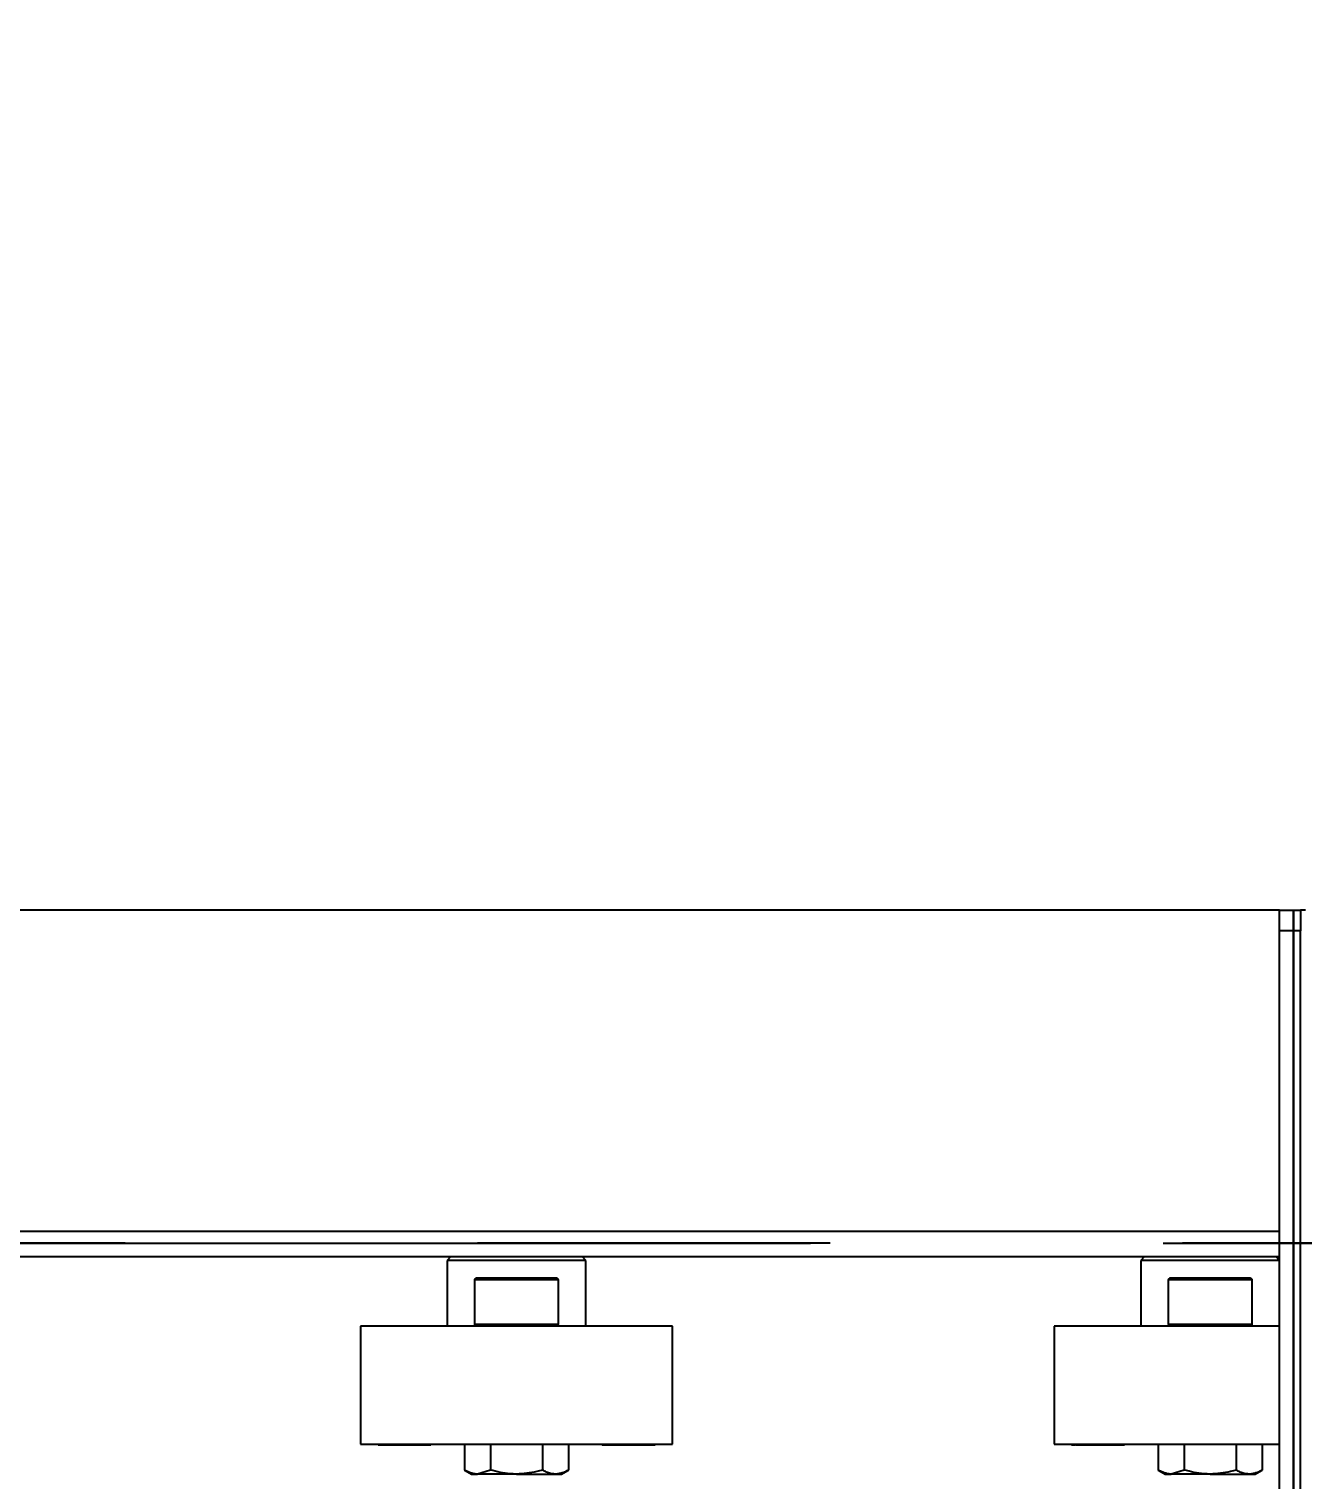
# Model space of a CAD drawing. Header units: millimetres. Extents: x 15 to 415, y 5 to 292.
# Drawn here: x 345.89 to 355.08, y 123.48 to 133.94 of the extents above; entities that cross this region are included whole.
import ezdxf

# ---------------------------------------------------------------- set-up
doc = ezdxf.new("R2010")
doc.units = ezdxf.units.MM
doc.linetypes.add('CENTERX2', pattern=[20.32, 12.7, -2.54, 2.54, -2.54])
doc.styles.add('SLDTEXTSTYLE0', font='TXT', dxfattribs={"width": 0.75})
doc.dimstyles.new('SLDDIMSTYLE3', dxfattribs={"dimtxt": 3.5, "dimasz": 3.302, "dimexe": 0, "dimexo": 0.0625, "dimgap": 0.875, "dimtad": 1, "dimlfac": 20, "dimrnd": 1e-09, "dimzin": 12, "dimdsep": 46, "dimtxsty": 'SLDTEXTSTYLE0', "dimsah": 1, "dimcen": 0.09, "dimadec": 0, "dimazin": 3, "dimtol": 1, "dimtp": 10, "dimtm": 10, "dimtfac": 1, "dimtmove": 0, "dimatfit": 0, "dimfxl": 0, "dimfrac": 2, "dimtolj": 1, "dimtzin": 0, "dimarcsym": 0})

# ---------------------------------------------------------------- blocks, each defined once
blk = doc.blocks.new('_D_4')
at = {"color": 7, "linetype": 'Continuous', "lineweight": 0}
for p, q in [((376.907, 127.589), (376.907, 133.939)), ((367.757, 127.589), (377.907, 127.589)), ((376.907, 93.439), (376.907, 127.589)), ((349.607, 93.439), (377.907, 93.439)), ((376.907, 93.439), (376.907, 87.089))]:
    blk.add_line(p, q, dxfattribs=at)
at = {"color": 7, "linetype": 'Continuous', "lineweight": 18}
for points in [[(376.907, 127.589), (377.415, 130.891), (376.399, 130.891)], [(376.907, 93.439), (376.399, 90.137), (377.415, 90.137)]]:
    blk.add_solid(points, dxfattribs=at)
at = {"color": 7, "linetype": 'Continuous', "lineweight": 18, "char_height": 3.5, "attachment_point": 1, "rotation": 90, "style": 'SLDTEXTSTYLE0'}
for s, insert in [('±10.00', (372.396, 111.193)), ('683.00', (372.396, 95.656))]:
    blk.add_mtext(s, dxfattribs=dict(at, insert=insert))

msp = doc.modelspace()

# ---------------------------------------------------------------- linework, layer by layer
at = {"color": 7, "linetype": 'Continuous', "lineweight": 25}
for p, q in [((354.90737, 127.58944), (318.90737, 127.58944)), ((354.90737, 127.58944), (355.05737, 127.58944)), ((354.90737, 127.43944), (354.90737, 127.58944)), ((355.05737, 127.58944), (355.05737, 127.43944)), ((355.0942, 127.58944), (355.05737, 127.58944)), ((355.05737, 127.43944), (354.90737, 127.43944)), ((354.90737, 118.23944), (354.90737, 127.43944)), ((355.05737, 118.23944), (355.05737, 127.43944)), ((354.90737, 125.08944), (318.90737, 125.08944)), ((348.93237, 125.08944), (348.90737, 125.06444)), ((349.90737, 125.06444), (349.88237, 125.08944)), ((353.93237, 125.08944), (353.90737, 125.06444)), ((354.90737, 125.06444), (354.88237, 125.08944)), ((348.90737, 125.06444), (348.90737, 124.58944)), ((349.40737, 125.06444), (348.90737, 125.06444)), ((349.90737, 125.06444), (349.40737, 125.06444)), ((349.90737, 124.58944), (349.90737, 125.06444)), ((353.90737, 125.06444), (353.90737, 124.58944)), ((354.40737, 125.06444), (353.90737, 125.06444)), ((354.90737, 125.06444), (354.40737, 125.06444)), ((349.10737, 124.60444), (349.10737, 124.92444)), ((349.70737, 124.92444), (349.10737, 124.92444)), ((349.12848, 124.93944), (349.68625, 124.93944)), ((349.70737, 124.92444), (349.70737, 124.60444)), ((354.10737, 124.60444), (354.10737, 124.92444)), ((354.70737, 124.92444), (354.10737, 124.92444)), ((354.12848, 124.93944), (354.68625, 124.93944)), ((354.70737, 124.92444), (354.70737, 124.60444)), ((348.28237, 124.58944), (348.28237, 123.73944)), ((349.6002, 124.58944), (348.28237, 124.58944)), ((349.10737, 124.60444), (349.70737, 124.60444)), ((350.53237, 124.58944), (349.6002, 124.58944)), ((350.53237, 123.73944), (350.53237, 124.58944)), ((353.28237, 124.58944), (353.28237, 123.73944)), ((354.6002, 124.58944), (353.28237, 124.58944)), ((354.10737, 124.60444), (354.70737, 124.60444)), ((354.90737, 124.58944), (354.6002, 124.58944)), ((348.28237, 123.73944), (349.6002, 123.73944)), ((348.40758, 123.73944), (348.40758, 123.73444)), ((348.40801, 123.73444), (348.40801, 123.73944)), ((348.40801, 123.73444), (348.40889, 123.73444)), ((348.40918, 123.73944), (348.40918, 123.73444)), ((348.4107, 123.73444), (348.4107, 123.73944)), ((348.41099, 123.73444), (348.42051, 123.73444)), ((348.41693, 123.73444), (348.43462, 123.73444)), ((348.44106, 123.73444), (348.442, 123.73444)), ((348.442, 123.73444), (348.442, 123.73944)), ((348.442, 123.73444), (348.45236, 123.73444)), ((348.45236, 123.73444), (348.45236, 123.73944)), ((348.45236, 123.73444), (348.47266, 123.73444)), ((348.47266, 123.73444), (348.47266, 123.73944)), ((348.47266, 123.73444), (348.48851, 123.73444)), ((348.48857, 123.73444), (348.48857, 123.73944)), ((348.48857, 123.73444), (348.48974, 123.73444)), ((348.48974, 123.73944), (348.48974, 123.73444)), ((348.48974, 123.73444), (348.49985, 123.73444)), ((348.49985, 123.73444), (348.49985, 123.73944)), ((348.51868, 123.73444), (348.51868, 123.73944)), ((348.51868, 123.73444), (348.52386, 123.73444)), ((348.52386, 123.73444), (348.52386, 123.73944)), ((348.52386, 123.73444), (348.53686, 123.73444)), ((348.53891, 123.73444), (348.53891, 123.73944)), ((348.53891, 123.73444), (348.54579, 123.73444)), ((348.54579, 123.73444), (348.54579, 123.73944)), ((348.54579, 123.73444), (348.54771, 123.73444)), ((348.55975, 123.73444), (348.55975, 123.73944)), ((348.55975, 123.73444), (348.56661, 123.73444)), ((348.56661, 123.73444), (348.56661, 123.73944)), ((348.58043, 123.73444), (348.58043, 123.73944)), ((348.58043, 123.73444), (348.58302, 123.73444)), ((348.58343, 123.73444), (348.58343, 123.73944)), ((348.58343, 123.73444), (348.60729, 123.73444)), ((348.60729, 123.73444), (348.60729, 123.73944)), ((348.60936, 123.73944), (348.60936, 123.73444)), ((348.62928, 123.73444), (348.62928, 123.73944)), ((348.63209, 123.73444), (348.63209, 123.73944)), ((348.63209, 123.73444), (348.63473, 123.73444)), ((348.64054, 123.73444), (348.64054, 123.73944)), ((348.64054, 123.73444), (348.65669, 123.73444)), ((348.65669, 123.73444), (348.65669, 123.73944)), ((348.67848, 123.73444), (348.67848, 123.73944)), ((348.68132, 123.73444), (348.68132, 123.73944)), ((348.68132, 123.73444), (348.68276, 123.73444)), ((348.68276, 123.73444), (348.68276, 123.73944)), ((348.68276, 123.73444), (348.69587, 123.73444)), ((348.69587, 123.73444), (348.69587, 123.73944)), ((348.69587, 123.73444), (348.71271, 123.73444)), ((348.71271, 123.73444), (348.71271, 123.73944)), ((348.71271, 123.73444), (348.72573, 123.73444)), ((348.72573, 123.73444), (348.72573, 123.73944)), ((348.72573, 123.73444), (348.78292, 123.73444)), ((348.78292, 123.73444), (348.78292, 123.73944)), ((348.78533, 123.73444), (348.78533, 123.73944)), ((349.03209, 123.73944), (349.03209, 123.55347)), ((349.21973, 123.73944), (349.21973, 123.55347)), ((349.595, 123.73944), (349.595, 123.55347)), ((349.6002, 123.73944), (350.53237, 123.73944)), ((349.78264, 123.73944), (349.78264, 123.55347)), ((350.02761, 123.73444), (350.02761, 123.73944)), ((350.03, 123.73444), (350.03, 123.73944)), ((350.03, 123.73444), (350.06065, 123.73444)), ((350.06065, 123.73944), (350.06065, 123.73444)), ((350.06065, 123.73444), (350.07382, 123.73444)), ((350.07382, 123.73444), (350.07382, 123.73944)), ((350.08413, 123.73444), (350.08413, 123.73944)), ((350.08992, 123.73444), (350.08992, 123.73944)), ((350.08992, 123.73444), (350.10156, 123.73444)), ((350.10156, 123.73444), (350.10156, 123.73944)), ((350.10156, 123.73444), (350.11635, 123.73444)), ((350.11635, 123.73444), (350.11635, 123.73944)), ((350.11635, 123.73444), (350.128, 123.73444)), ((350.128, 123.73944), (350.128, 123.73444)), ((350.128, 123.73444), (350.14168, 123.73444)), ((350.14587, 123.73444), (350.14587, 123.73944)), ((350.14587, 123.73444), (350.16031, 123.73444)), ((350.16031, 123.73444), (350.16031, 123.73944)), ((350.17571, 123.73444), (350.17571, 123.73944)), ((350.17571, 123.73444), (350.18465, 123.73444)), ((350.18465, 123.73444), (350.18465, 123.73944)), ((350.18465, 123.73444), (350.19327, 123.73444)), ((350.19327, 123.73444), (350.19327, 123.73944)), ((350.19327, 123.73444), (350.20222, 123.73444)), ((350.20222, 123.73444), (350.20222, 123.73944)), ((350.20222, 123.73444), (350.21086, 123.73444)), ((350.21086, 123.73444), (350.21086, 123.73944)), ((350.21086, 123.73444), (350.21978, 123.73444)), ((350.21978, 123.73444), (350.21978, 123.73944)), ((350.21978, 123.73444), (350.22927, 123.73444)), ((350.22927, 123.73444), (350.22927, 123.73944)), ((350.22927, 123.73444), (350.23689, 123.73444)), ((350.23689, 123.73444), (350.23689, 123.73944)), ((350.23689, 123.73444), (350.24032, 123.73444)), ((350.24032, 123.73444), (350.24032, 123.73944)), ((350.24032, 123.73444), (350.24628, 123.73444)), ((350.25788, 123.73444), (350.26282, 123.73444)), ((350.26174, 123.73444), (350.26174, 123.73944)), ((350.28058, 123.73444), (350.28658, 123.73444)), ((350.28898, 123.73944), (350.28898, 123.73444)), ((350.28908, 123.73444), (350.28908, 123.73944)), ((350.28908, 123.73444), (350.32815, 123.73444)), ((350.32815, 123.73444), (350.32815, 123.73944)), ((350.33893, 123.73944), (350.33893, 123.73444)), ((350.33893, 123.73444), (350.36562, 123.73444)), ((350.36562, 123.73444), (350.36562, 123.73944)), ((350.36687, 123.73444), (350.37695, 123.73444)), ((350.37695, 123.73444), (350.37695, 123.73944)), ((350.37695, 123.73444), (350.38741, 123.73444)), ((350.38741, 123.73444), (350.38741, 123.73944)), ((350.39057, 123.73444), (350.39502, 123.73444)), ((350.39502, 123.73944), (350.39502, 123.73444)), ((350.3978, 123.73444), (350.3978, 123.73944)), ((350.39803, 123.73444), (350.4, 123.73444)), ((350.4, 123.73944), (350.4, 123.73444)), ((350.4021, 123.73444), (350.4021, 123.73944)), ((350.40302, 123.73444), (350.40716, 123.73444)), ((350.40716, 123.73944), (350.40716, 123.73444)), ((353.28237, 123.73944), (354.6002, 123.73944)), ((353.40758, 123.73944), (353.40758, 123.73444)), ((353.40801, 123.73444), (353.40801, 123.73944)), ((353.40801, 123.73444), (353.40889, 123.73444)), ((353.40918, 123.73944), (353.40918, 123.73444)), ((353.4107, 123.73444), (353.4107, 123.73944)), ((353.41095, 123.73444), (353.42051, 123.73444)), ((353.41693, 123.73444), (353.43462, 123.73444)), ((353.44106, 123.73444), (353.442, 123.73444)), ((353.442, 123.73444), (353.442, 123.73944)), ((353.442, 123.73444), (353.45236, 123.73444)), ((353.45236, 123.73444), (353.45236, 123.73944)), ((353.45236, 123.73444), (353.47266, 123.73444)), ((353.47266, 123.73444), (353.47266, 123.73944)), ((353.47266, 123.73444), (353.48851, 123.73444)), ((353.48857, 123.73444), (353.48857, 123.73944)), ((353.48857, 123.73444), (353.48974, 123.73444)), ((353.48974, 123.73944), (353.48974, 123.73444)), ((353.48974, 123.73444), (353.49985, 123.73444)), ((353.49985, 123.73444), (353.49985, 123.73944)), ((353.51868, 123.73444), (353.51868, 123.73944)), ((353.51868, 123.73444), (353.52386, 123.73444)), ((353.52386, 123.73444), (353.52386, 123.73944)), ((353.52386, 123.73444), (353.53686, 123.73444)), ((353.53891, 123.73444), (353.53891, 123.73944)), ((353.53891, 123.73444), (353.54579, 123.73444)), ((353.54579, 123.73444), (353.54579, 123.73944)), ((353.54579, 123.73444), (353.54771, 123.73444)), ((353.55975, 123.73444), (353.55975, 123.73944)), ((353.55975, 123.73444), (353.56661, 123.73444)), ((353.56661, 123.73444), (353.56661, 123.73944)), ((353.58043, 123.73444), (353.58043, 123.73944)), ((353.58043, 123.73444), (353.58302, 123.73444)), ((353.58343, 123.73444), (353.58343, 123.73944)), ((353.58343, 123.73444), (353.60729, 123.73444)), ((353.60729, 123.73444), (353.60729, 123.73944)), ((353.60936, 123.73944), (353.60936, 123.73444)), ((353.62928, 123.73444), (353.62928, 123.73944)), ((353.63209, 123.73444), (353.63209, 123.73944)), ((353.63209, 123.73444), (353.63473, 123.73444)), ((353.64054, 123.73444), (353.64054, 123.73944)), ((353.64054, 123.73444), (353.65669, 123.73444)), ((353.65669, 123.73444), (353.65669, 123.73944)), ((353.67848, 123.73444), (353.67848, 123.73944)), ((353.68132, 123.73444), (353.68132, 123.73944)), ((353.68132, 123.73444), (353.68276, 123.73444)), ((353.68276, 123.73444), (353.68276, 123.73944)), ((353.68276, 123.73444), (353.69587, 123.73444)), ((353.69587, 123.73444), (353.69587, 123.73944)), ((353.69587, 123.73444), (353.71271, 123.73444)), ((353.71271, 123.73444), (353.71271, 123.73944)), ((353.71271, 123.73444), (353.72573, 123.73444)), ((353.72573, 123.73444), (353.72573, 123.73944)), ((353.72573, 123.73444), (353.78292, 123.73444)), ((353.78292, 123.73444), (353.78292, 123.73944)), ((353.78533, 123.73444), (353.78533, 123.73944)), ((354.03209, 123.73944), (354.03209, 123.55347)), ((354.21973, 123.73944), (354.21973, 123.55347)), ((354.595, 123.73944), (354.595, 123.55347)), ((354.6002, 123.73944), (354.90737, 123.73944)), ((354.78264, 123.73944), (354.78264, 123.55347)), ((349.03209, 123.55347), (349.08237, 123.52444)), ((349.08237, 123.52444), (349.12591, 123.52444)), ((349.21973, 123.55347), (349.12591, 123.52444)), ((349.40737, 123.52444), (349.12591, 123.52444)), ((349.40737, 123.52444), (349.68882, 123.52444)), ((349.68882, 123.52444), (349.73237, 123.52444)), ((349.73237, 123.52444), (349.78264, 123.55347)), ((354.03209, 123.55347), (354.08237, 123.52444)), ((354.08237, 123.52444), (354.12591, 123.52444)), ((354.21973, 123.55347), (354.12591, 123.52444)), ((354.40737, 123.52444), (354.12591, 123.52444)), ((354.40737, 123.52444), (354.68882, 123.52444)), ((354.68882, 123.52444), (354.73237, 123.52444)), ((354.73237, 123.52444), (354.78264, 123.55347))]:
    msp.add_line(p, q, dxfattribs=at)
at = {"color": 7, "linetype": 'CENTERX2'}
for p, q in [((355.00637, 118.08944), (355.00637, 127.58944)), ((355.00637, 127.58944), (355.00637, 118.08944)), ((366.90737, 125.18844), (216.90737, 125.18844)), ((216.90737, 125.18844), (366.90737, 125.18844))]:
    msp.add_line(p, q, dxfattribs=at)
at = {"color": 8, "linetype": 'Continuous', "lineweight": 25}
msp.add_line((318.90737, 125.27627), (354.90737, 125.27627), dxfattribs=at)
at = {"color": 7, "linetype": 'Continuous', "lineweight": 25}
for points, knots in [([(349.10737, 124.92444), (349.10749, 124.92566), (349.10772, 124.92809), (349.10966, 124.93174), (349.11251, 124.93466), (349.11605, 124.93684), (349.11979, 124.93831), (349.12396, 124.93927), (349.12697, 124.93938), (349.12848, 124.93944)], [0, 0, 0, 0, 0.11116437, 0.22155782, 0.39117964, 0.52732907, 0.66706995, 0.83215896, 1, 1, 1, 1]), ([(349.68625, 124.93944), (349.68832, 124.93933), (349.69254, 124.93911), (349.69812, 124.93725), (349.70209, 124.93473), (349.70451, 124.93227), (349.70611, 124.92991), (349.70718, 124.92721), (349.70731, 124.92526), (349.70737, 124.92444)], [0, 0, 0, 0, 0.229450284, 0.466684963, 0.643088592, 0.731025051, 0.821782574, 0.924949013, 1, 1, 1, 1]), ([(354.10737, 124.92444), (354.10749, 124.92566), (354.10772, 124.92809), (354.10966, 124.93174), (354.11251, 124.93466), (354.11605, 124.93684), (354.11979, 124.93831), (354.12396, 124.93927), (354.12697, 124.93938), (354.12848, 124.93944)], [0, 0, 0, 0, 0.11116437, 0.22155782, 0.39117964, 0.52732907, 0.66706995, 0.83215896, 1, 1, 1, 1]), ([(354.68625, 124.93944), (354.68832, 124.93933), (354.69254, 124.93911), (354.69812, 124.93725), (354.70209, 124.93473), (354.70451, 124.93227), (354.70611, 124.92991), (354.70718, 124.92721), (354.70731, 124.92526), (354.70737, 124.92444)], [0, 0, 0, 0, 0.229450284, 0.466684963, 0.643088592, 0.731025051, 0.821782574, 0.924949013, 1, 1, 1, 1]), ([(349.12848, 124.58944), (349.12641, 124.58956), (349.1222, 124.58978), (349.11662, 124.59164), (349.11264, 124.59416), (349.11022, 124.59662), (349.10862, 124.59898), (349.10755, 124.60168), (349.10742, 124.60362), (349.10737, 124.60444)], [0, 0, 0, 0, 0.22945028, 0.46668496, 0.64308859, 0.73102505, 0.82178257, 0.92494901, 1, 1, 1, 1]), ([(349.70737, 124.60444), (349.70725, 124.60323), (349.70701, 124.6008), (349.70508, 124.59714), (349.70222, 124.59423), (349.69868, 124.59205), (349.69494, 124.59058), (349.69077, 124.58962), (349.68776, 124.5895), (349.68625, 124.58944)], [0, 0, 0, 0, 0.111164368, 0.221557819, 0.391179643, 0.527329074, 0.667069947, 0.83215896, 1, 1, 1, 1]), ([(354.12848, 124.58944), (354.12641, 124.58956), (354.1222, 124.58978), (354.11662, 124.59164), (354.11264, 124.59416), (354.11022, 124.59662), (354.10862, 124.59898), (354.10755, 124.60168), (354.10742, 124.60362), (354.10737, 124.60444)], [0, 0, 0, 0, 0.22945028, 0.46668496, 0.64308859, 0.73102505, 0.82178257, 0.92494901, 1, 1, 1, 1]), ([(354.70737, 124.60444), (354.70725, 124.60323), (354.70701, 124.6008), (354.70508, 124.59714), (354.70222, 124.59423), (354.69868, 124.59205), (354.69494, 124.59058), (354.69077, 124.58962), (354.68776, 124.5895), (354.68625, 124.58944)], [0, 0, 0, 0, 0.111164368, 0.221557819, 0.391179643, 0.527329074, 0.667069947, 0.83215896, 1, 1, 1, 1]), ([(348.40758, 123.73444), (348.40762, 123.73444), (348.4077, 123.73444), (348.40782, 123.73444), (348.40794, 123.73444), (348.40801, 123.73444)], [0, 0, 0, 0, 0.25049932, 0.50093268, 1, 1, 1, 1]), ([(348.4107, 123.73444), (348.41403, 123.73444), (348.42068, 123.73444), (348.42943, 123.73444), (348.43486, 123.73444), (348.43697, 123.73444)], [0, 0, 0, 0, 0.37999062, 0.75962697, 1, 1, 1, 1]), ([(348.44037, 123.73444), (348.44034, 123.73444), (348.44028, 123.73444), (348.44052, 123.73444), (348.44077, 123.73444), (348.44111, 123.73444), (348.44153, 123.73444), (348.44184, 123.73444), (348.442, 123.73444)], [0, 0, 0, 0, 0.27327484, 0.42109323, 0.56521825, 0.70965688, 0.85477745, 1, 1, 1, 1]), ([(348.48881, 123.73444), (348.48872, 123.73444), (348.48855, 123.73444), (348.48847, 123.73444), (348.48851, 123.73444), (348.48872, 123.73444), (348.48908, 123.73444), (348.48949, 123.73444), (348.48974, 123.73444)], [0, 0, 0, 0, 0.152197334, 0.305380708, 0.459976358, 0.618868193, 0.778979022, 1, 1, 1, 1]), ([(348.49985, 123.73444), (348.50085, 123.73444), (348.50278, 123.73444), (348.50797, 123.73444), (348.51191, 123.73444), (348.51398, 123.73444), (348.51416, 123.73444)], [0, 0, 0, 0, 0.34442477, 0.66995648, 0.97202136, 1, 1, 1, 1]), ([(348.51635, 123.73444), (348.51634, 123.73444), (348.51625, 123.73444), (348.51629, 123.73444), (348.51647, 123.73444), (348.51677, 123.73444), (348.51726, 123.73444), (348.51791, 123.73444), (348.51843, 123.73444), (348.51868, 123.73444)], [0, 0, 0, 0, 0.01653062, 0.21682148, 0.31828921, 0.48616051, 0.65522941, 0.82729332, 1, 1, 1, 1]), ([(348.53675, 123.73444), (348.5368, 123.73444), (348.5369, 123.73444), (348.53827, 123.73444), (348.53891, 123.73444)], [0, 0, 0, 0, 0.52656025, 1, 1, 1, 1]), ([(348.54579, 123.73444), (348.54665, 123.73444), (348.54839, 123.73444), (348.55166, 123.73444), (348.55435, 123.73444), (348.55546, 123.73444)], [0, 0, 0, 0, 0.36861676, 0.73972635, 1, 1, 1, 1]), ([(348.55692, 123.73444), (348.55692, 123.73444), (348.5569, 123.73444), (348.55835, 123.73444), (348.55957, 123.73444), (348.55975, 123.73444)], [0, 0, 0, 0, 0.15876781, 0.87607023, 1, 1, 1, 1]), ([(348.56661, 123.73444), (348.56805, 123.73444), (348.5705, 123.73444), (348.57579, 123.73444), (348.57899, 123.73444), (348.58043, 123.73444)], [0, 0, 0, 0, 0.439591886, 0.74804775, 1, 1, 1, 1]), ([(348.60729, 123.73444), (348.60745, 123.73444), (348.60776, 123.73444), (348.60842, 123.73444), (348.60898, 123.73444), (348.60936, 123.73444)], [0, 0, 0, 0, 0.25034864, 0.5007655, 1, 1, 1, 1]), ([(348.60936, 123.73444), (348.61103, 123.73444), (348.61384, 123.73444), (348.61913, 123.73444), (348.6243, 123.73444), (348.62754, 123.73444), (348.62928, 123.73444)], [0, 0, 0, 0, 0.31857247, 0.53405374, 0.75020241, 1, 1, 1, 1]), ([(348.62928, 123.73444), (348.62953, 123.73444), (348.63003, 123.73444), (348.63094, 123.73444), (348.63163, 123.73444), (348.63209, 123.73444)], [0, 0, 0, 0, 0.25082463, 0.50196507, 1, 1, 1, 1]), ([(348.636, 123.73444), (348.63606, 123.73444), (348.6362, 123.73444), (348.6382, 123.73444), (348.63995, 123.73444), (348.64054, 123.73444)], [0, 0, 0, 0, 0.29169999, 0.76254839, 1, 1, 1, 1]), ([(348.65669, 123.73444), (348.65831, 123.73444), (348.66101, 123.73444), (348.6662, 123.73444), (348.67138, 123.73444), (348.67552, 123.73444), (348.67784, 123.73444), (348.67848, 123.73444)], [0, 0, 0, 0, 0.29156218, 0.48449602, 0.67811868, 0.91155997, 1, 1, 1, 1]), ([(348.67848, 123.73444), (348.67872, 123.73444), (348.67921, 123.73444), (348.68017, 123.73444), (348.68086, 123.73444), (348.68132, 123.73444)], [0, 0, 0, 0, 0.25018906, 0.50040982, 1, 1, 1, 1]), ([(348.78292, 123.73444), (348.78313, 123.73444), (348.78357, 123.73444), (348.7844, 123.73444), (348.78496, 123.73444), (348.78533, 123.73444)], [0, 0, 0, 0, 0.25036926, 0.50078188, 1, 1, 1, 1]), ([(348.78533, 123.73444), (348.78714, 123.73444), (348.78952, 123.73444), (348.78962, 123.73444), (348.78964, 123.73444)], [0, 0, 0, 0, 0.75607246, 1, 1, 1, 1]), ([(350.02509, 123.73444), (350.02501, 123.73444), (350.02473, 123.73444), (350.02586, 123.73444), (350.02714, 123.73444), (350.02761, 123.73444)], [0, 0, 0, 0, 0.21314141, 0.71661351, 1, 1, 1, 1]), ([(350.02761, 123.73444), (350.02779, 123.73444), (350.02814, 123.73444), (350.02891, 123.73444), (350.02956, 123.73444), (350.03, 123.73444)], [0, 0, 0, 0, 0.25045902, 0.50101274, 1, 1, 1, 1]), ([(350.0748, 123.73444), (350.075, 123.73444), (350.07667, 123.73444), (350.08, 123.73444), (350.08288, 123.73444), (350.08413, 123.73444)], [0, 0, 0, 0, 0.07067621, 0.59539733, 1, 1, 1, 1]), ([(350.08413, 123.73444), (350.08554, 123.73444), (350.08737, 123.73444), (350.08889, 123.73444), (350.08923, 123.73444)], [0, 0, 0, 0, 0.77627831, 1, 1, 1, 1]), ([(350.14289, 123.73444), (350.14293, 123.73444), (350.143, 123.73444), (350.14487, 123.73444), (350.14587, 123.73444)], [0, 0, 0, 0, 0.466699885, 1, 1, 1, 1]), ([(350.16031, 123.73444), (350.16244, 123.73444), (350.16558, 123.73444), (350.17176, 123.73444), (350.17686, 123.73444), (350.18006, 123.73444), (350.18175, 123.73444)], [0, 0, 0, 0, 0.40461672, 0.59534225, 0.78652504, 1, 1, 1, 1]), ([(350.24792, 123.73444), (350.24817, 123.73444), (350.24885, 123.73444), (350.25237, 123.73444), (350.25715, 123.73444), (350.26059, 123.73444), (350.26174, 123.73444)], [0, 0, 0, 0, 0.180443629, 0.499693604, 0.833220718, 1, 1, 1, 1]), ([(350.26174, 123.73444), (350.26246, 123.73444), (350.26389, 123.73444), (350.26612, 123.73444), (350.26842, 123.73444), (350.27059, 123.73444), (350.27259, 123.73444), (350.27442, 123.73444), (350.27622, 123.73444), (350.27796, 123.73444), (350.27962, 123.73444), (350.2812, 123.73444), (350.28271, 123.73444), (350.28408, 123.73444), (350.28533, 123.73444), (350.28643, 123.73444), (350.28739, 123.73444), (350.28826, 123.73444), (350.28873, 123.73444), (350.28898, 123.73444)], [0, 0, 0, 0, 0.06628878, 0.13299179, 0.20156237, 0.27110744, 0.32584751, 0.38101955, 0.43752861, 0.49442981, 0.54915481, 0.60422618, 0.6605867, 0.71743599, 0.77093777, 0.82491453, 0.88036704, 0.93627695, 1, 1, 1, 1]), ([(350.27098, 123.73444), (350.27096, 123.73444), (350.27089, 123.73444), (350.27096, 123.73444), (350.27108, 123.73444), (350.27136, 123.73444), (350.2717, 123.73444), (350.27202, 123.73444), (350.27213, 123.73444)], [0, 0, 0, 0, 0.09795091, 0.2787516, 0.46031045, 0.59478195, 0.86465331, 1, 1, 1, 1]), ([(350.32815, 123.73444), (350.32845, 123.73444), (350.32904, 123.73444), (350.32996, 123.73444), (350.33091, 123.73444), (350.33181, 123.73444), (350.33265, 123.73444), (350.33343, 123.73444), (350.3342, 123.73444), (350.33492, 123.73444), (350.33559, 123.73444), (350.33621, 123.73444), (350.33679, 123.73444), (350.33731, 123.73444), (350.33776, 123.73444), (350.33815, 123.73444), (350.33848, 123.73444), (350.33873, 123.73444), (350.33887, 123.73444), (350.33893, 123.73444)], [0, 0, 0, 0, 0.06907481, 0.13836498, 0.2094942, 0.28183557, 0.34134062, 0.40136976, 0.46289835, 0.52490516, 0.58072871, 0.63695146, 0.69455548, 0.75269614, 0.80456157, 0.85688766, 0.91058525, 0.96461916, 1, 1, 1, 1]), ([(350.38881, 123.73444), (350.38922, 123.73444), (350.39122, 123.73444), (350.39321, 123.73444), (350.39479, 123.73444)], [0, 0, 0, 0, 0.20878597, 1, 1, 1, 1]), ([(350.3978, 123.73444), (350.39757, 123.73444), (350.3971, 123.73444), (350.3964, 123.73444), (350.39571, 123.73444), (350.39525, 123.73444), (350.39502, 123.73444)], [0, 0, 0, 0, 0.250698403, 0.501285384, 0.750642703, 1, 1, 1, 1]), ([(350.4, 123.73444), (350.40018, 123.73444), (350.40053, 123.73444), (350.40121, 123.73444), (350.40174, 123.73444), (350.4021, 123.73444)], [0, 0, 0, 0, 0.25063043, 0.50121468, 1, 1, 1, 1]), ([(353.40758, 123.73444), (353.40762, 123.73444), (353.4077, 123.73444), (353.40782, 123.73444), (353.40794, 123.73444), (353.40801, 123.73444)], [0, 0, 0, 0, 0.25049932, 0.50093268, 1, 1, 1, 1]), ([(353.4107, 123.73444), (353.41403, 123.73444), (353.42068, 123.73444), (353.42943, 123.73444), (353.43486, 123.73444), (353.43697, 123.73444)], [0, 0, 0, 0, 0.37999062, 0.75962697, 1, 1, 1, 1]), ([(353.44037, 123.73444), (353.44034, 123.73444), (353.44028, 123.73444), (353.44052, 123.73444), (353.44077, 123.73444), (353.44111, 123.73444), (353.44153, 123.73444), (353.44184, 123.73444), (353.442, 123.73444)], [0, 0, 0, 0, 0.27327484, 0.42109323, 0.56521825, 0.70965688, 0.85477745, 1, 1, 1, 1]), ([(353.48881, 123.73444), (353.48872, 123.73444), (353.48855, 123.73444), (353.48847, 123.73444), (353.48851, 123.73444), (353.48872, 123.73444), (353.48908, 123.73444), (353.48949, 123.73444), (353.48974, 123.73444)], [0, 0, 0, 0, 0.152197334, 0.305380708, 0.459976358, 0.618868193, 0.778979022, 1, 1, 1, 1]), ([(353.49985, 123.73444), (353.50085, 123.73444), (353.50278, 123.73444), (353.50797, 123.73444), (353.51191, 123.73444), (353.51398, 123.73444), (353.51416, 123.73444)], [0, 0, 0, 0, 0.34442477, 0.66995648, 0.97202136, 1, 1, 1, 1]), ([(353.51635, 123.73444), (353.51634, 123.73444), (353.51625, 123.73444), (353.51629, 123.73444), (353.51647, 123.73444), (353.51677, 123.73444), (353.51726, 123.73444), (353.51791, 123.73444), (353.51843, 123.73444), (353.51868, 123.73444)], [0, 0, 0, 0, 0.01653062, 0.21682148, 0.31828921, 0.48616051, 0.65522941, 0.82729332, 1, 1, 1, 1]), ([(353.53675, 123.73444), (353.5368, 123.73444), (353.5369, 123.73444), (353.53827, 123.73444), (353.53891, 123.73444)], [0, 0, 0, 0, 0.52656025, 1, 1, 1, 1]), ([(353.54579, 123.73444), (353.54665, 123.73444), (353.54839, 123.73444), (353.55166, 123.73444), (353.55435, 123.73444), (353.55546, 123.73444)], [0, 0, 0, 0, 0.36861676, 0.73972635, 1, 1, 1, 1]), ([(353.55692, 123.73444), (353.55692, 123.73444), (353.5569, 123.73444), (353.55835, 123.73444), (353.55957, 123.73444), (353.55975, 123.73444)], [0, 0, 0, 0, 0.15876781, 0.87607023, 1, 1, 1, 1]), ([(353.56661, 123.73444), (353.56805, 123.73444), (353.5705, 123.73444), (353.57579, 123.73444), (353.57899, 123.73444), (353.58043, 123.73444)], [0, 0, 0, 0, 0.439591886, 0.74804775, 1, 1, 1, 1]), ([(353.60729, 123.73444), (353.60745, 123.73444), (353.60776, 123.73444), (353.60842, 123.73444), (353.60898, 123.73444), (353.60936, 123.73444)], [0, 0, 0, 0, 0.25034864, 0.5007655, 1, 1, 1, 1]), ([(353.60936, 123.73444), (353.61103, 123.73444), (353.61384, 123.73444), (353.61913, 123.73444), (353.6243, 123.73444), (353.62754, 123.73444), (353.62928, 123.73444)], [0, 0, 0, 0, 0.31857247, 0.53405374, 0.75020241, 1, 1, 1, 1]), ([(353.62928, 123.73444), (353.62953, 123.73444), (353.63003, 123.73444), (353.63094, 123.73444), (353.63163, 123.73444), (353.63209, 123.73444)], [0, 0, 0, 0, 0.25082463, 0.50196507, 1, 1, 1, 1]), ([(353.636, 123.73444), (353.63606, 123.73444), (353.6362, 123.73444), (353.6382, 123.73444), (353.63995, 123.73444), (353.64054, 123.73444)], [0, 0, 0, 0, 0.29169999, 0.76254839, 1, 1, 1, 1]), ([(353.65669, 123.73444), (353.65831, 123.73444), (353.66101, 123.73444), (353.6662, 123.73444), (353.67138, 123.73444), (353.67552, 123.73444), (353.67784, 123.73444), (353.67848, 123.73444)], [0, 0, 0, 0, 0.29156218, 0.48449602, 0.67811868, 0.91155997, 1, 1, 1, 1]), ([(353.67848, 123.73444), (353.67872, 123.73444), (353.67921, 123.73444), (353.68017, 123.73444), (353.68086, 123.73444), (353.68132, 123.73444)], [0, 0, 0, 0, 0.25018906, 0.50040982, 1, 1, 1, 1]), ([(353.78292, 123.73444), (353.78313, 123.73444), (353.78357, 123.73444), (353.7844, 123.73444), (353.78496, 123.73444), (353.78533, 123.73444)], [0, 0, 0, 0, 0.25036926, 0.50078188, 1, 1, 1, 1]), ([(353.78533, 123.73444), (353.78714, 123.73444), (353.78952, 123.73444), (353.78962, 123.73444), (353.78964, 123.73444)], [0, 0, 0, 0, 0.75607246, 1, 1, 1, 1]), ([(349.12591, 123.52444), (349.12368, 123.52448), (349.11782, 123.52456), (349.1083, 123.52541), (349.09738, 123.52718), (349.08277, 123.53064), (349.0682, 123.53565), (349.05372, 123.54203), (349.04286, 123.54741), (349.03568, 123.55145), (349.03209, 123.55347)], [0, 0, 0, 0, 0.07003611, 0.18484299, 0.29981661, 0.41526294, 0.64786676, 0.76502468, 0.88247311, 1, 1, 1, 1]), ([(349.40737, 123.52444), (349.39201, 123.52479), (349.32851, 123.52624), (349.26664, 123.54173), (349.21973, 123.55347)], [0, 0, 0, 0, 0.241851417, 1, 1, 1, 1]), ([(349.595, 123.55347), (349.58133, 123.54965), (349.52022, 123.53255), (349.45669, 123.52799), (349.40737, 123.52444)], [0, 0, 0, 0, 0.22371328, 1, 1, 1, 1]), ([(349.68882, 123.52444), (349.6866, 123.52448), (349.67465, 123.52465), (349.65299, 123.52809), (349.62384, 123.53792), (349.60472, 123.54823), (349.595, 123.55347)], [0, 0, 0, 0, 0.07005137, 0.3766066, 0.68307341, 1, 1, 1, 1]), ([(349.78264, 123.55347), (349.77887, 123.55135), (349.76752, 123.54498), (349.74829, 123.5361), (349.72479, 123.52839), (349.70488, 123.52486), (349.69285, 123.52455), (349.68882, 123.52444)], [0, 0, 0, 0, 0.12359753, 0.37124782, 0.62101355, 0.87330139, 1, 1, 1, 1]), ([(354.12591, 123.52444), (354.12368, 123.52448), (354.11782, 123.52456), (354.1083, 123.52541), (354.09738, 123.52718), (354.08277, 123.53064), (354.0682, 123.53565), (354.05372, 123.54203), (354.04286, 123.54741), (354.03568, 123.55145), (354.03209, 123.55347)], [0, 0, 0, 0, 0.07003611, 0.18484299, 0.29981661, 0.41526294, 0.64786676, 0.76502468, 0.88247311, 1, 1, 1, 1]), ([(354.40737, 123.52444), (354.39201, 123.52479), (354.32851, 123.52624), (354.26664, 123.54173), (354.21973, 123.55347)], [0, 0, 0, 0, 0.241851417, 1, 1, 1, 1]), ([(354.595, 123.55347), (354.58133, 123.54965), (354.52022, 123.53255), (354.45669, 123.52799), (354.40737, 123.52444)], [0, 0, 0, 0, 0.22371328, 1, 1, 1, 1]), ([(354.68882, 123.52444), (354.6866, 123.52448), (354.67465, 123.52465), (354.65299, 123.52809), (354.62384, 123.53792), (354.60472, 123.54823), (354.595, 123.55347)], [0, 0, 0, 0, 0.07005137, 0.3766066, 0.68307341, 1, 1, 1, 1]), ([(354.78264, 123.55347), (354.77887, 123.55135), (354.76752, 123.54498), (354.74829, 123.5361), (354.72479, 123.52839), (354.70488, 123.52486), (354.69285, 123.52455), (354.68882, 123.52444)], [0, 0, 0, 0, 0.12359753, 0.37124782, 0.62101355, 0.87330139, 1, 1, 1, 1])]:
    msp.add_open_spline(points, degree=3, knots=knots, dxfattribs=at)

# ---------------------------------------------------------------- dimensions: what is measured, and where the dimension line sits
at = {"color": 7, "linetype": 'Continuous', "lineweight": 18}
dim = msp.add_linear_dim(base=(376.90737, 127.58944), p1=(348.60737, 93.43944), p2=(366.75737, 127.58944), angle=90, dimstyle='SLDDIMSTYLE3', dxfattribs=at)
dim.commit()
dim.dimension.update_dxf_attribs({"geometry": '_D_4', "text_midpoint": (376.90737, 110.51444), "dimtype": 160})

doc.saveas('drawing.dxf')
